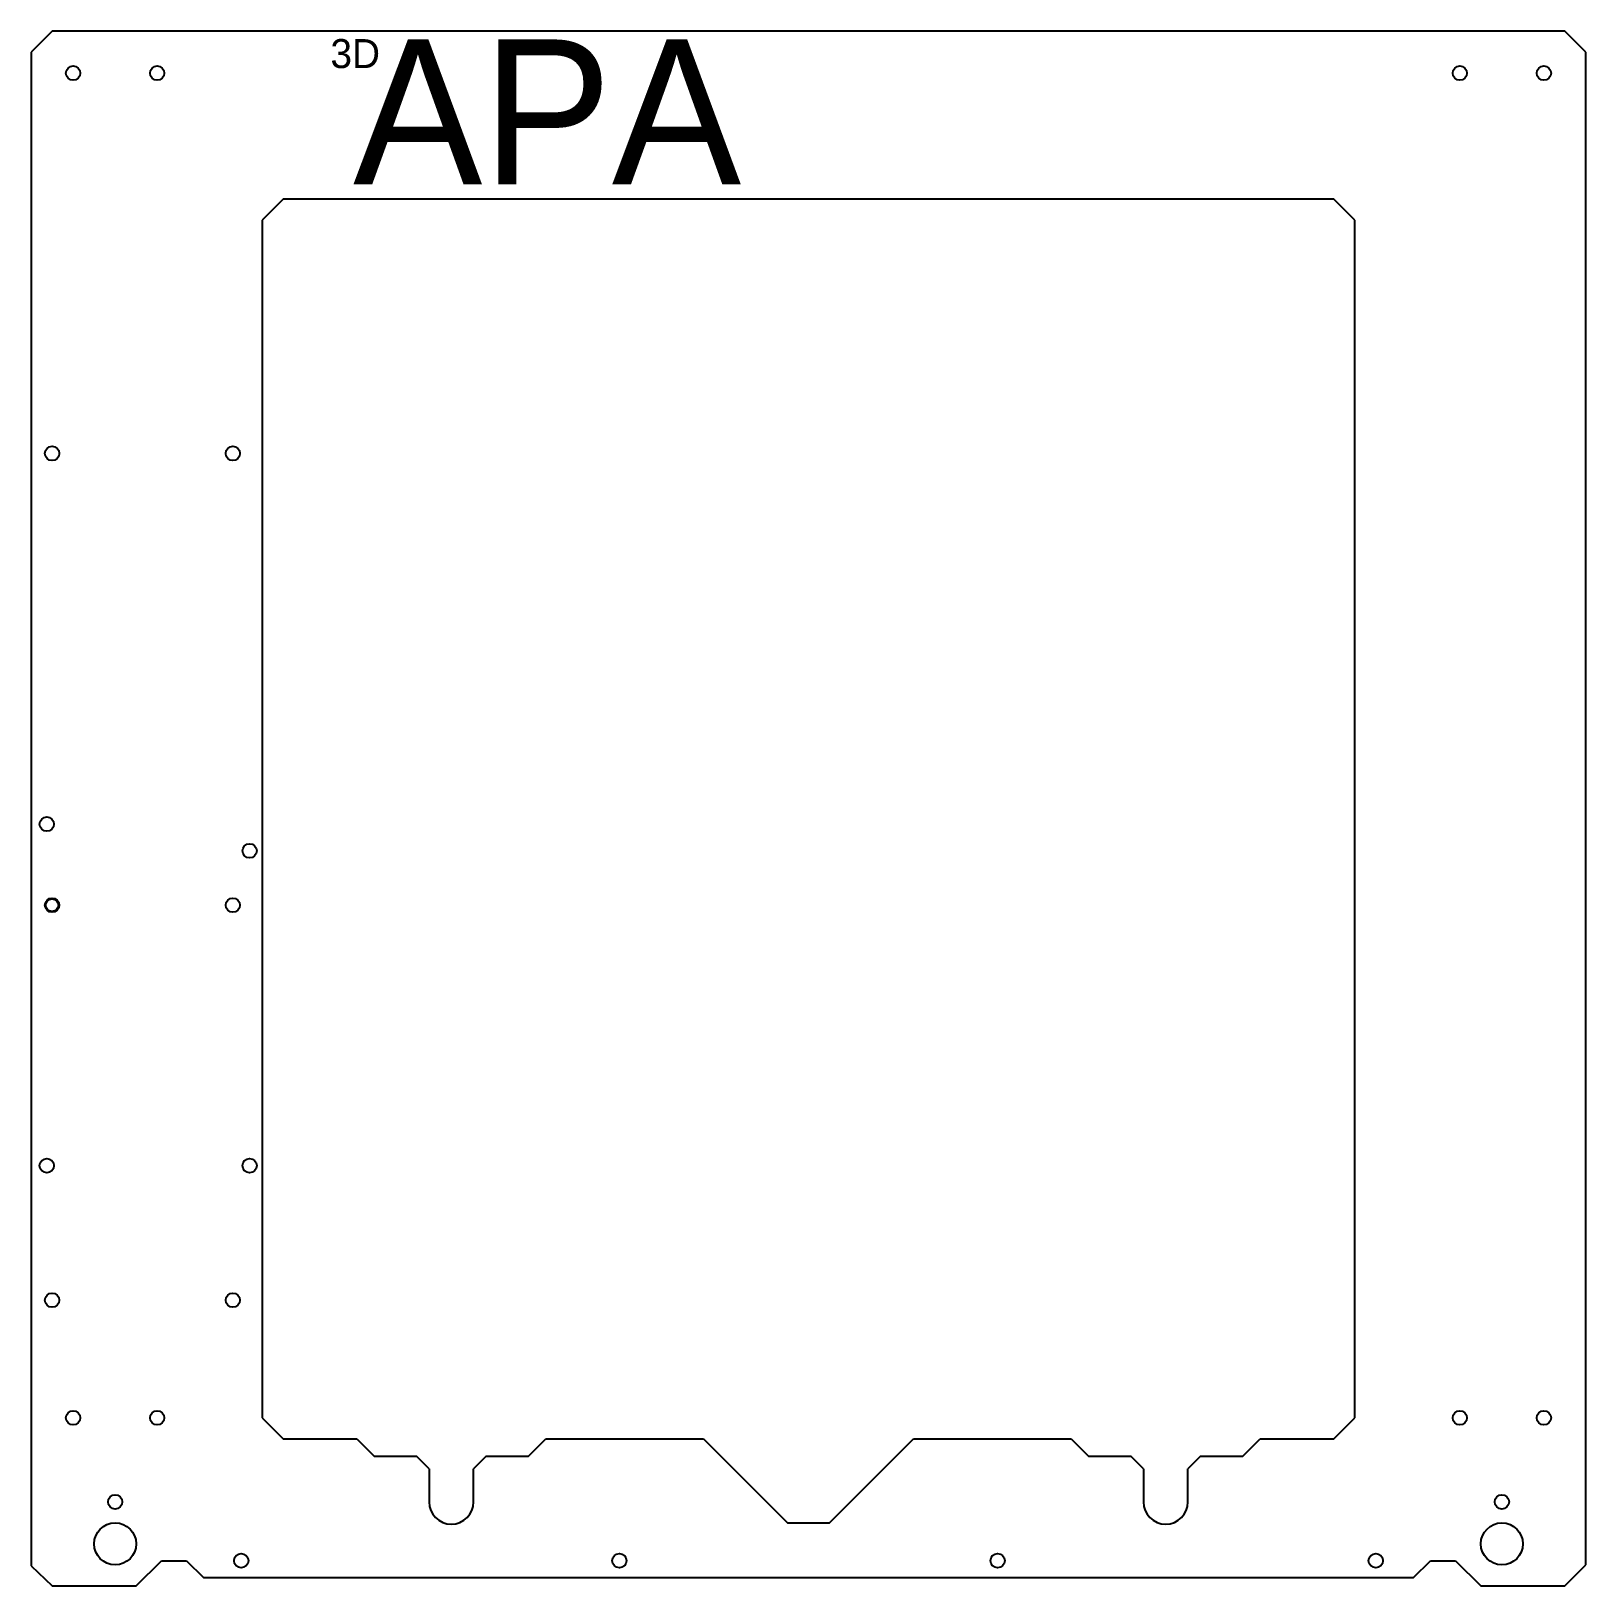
# Model space of a CAD drawing. Header units: millimetres. Extents: x -124 to 246, y 13 to 383.
import ezdxf

# ---------------------------------------------------------------- set-up
doc = ezdxf.new("R2010")
doc.units = ezdxf.units.MM
doc.layers.get('0').update_dxf_attribs({"linetype": 'CONTINUOUS'})
doc.layers.add('INTERIOR_LOOPS', color=7, linetype='CONTINUOUS')
doc.layers.add('OUTER_LOOP', color=7, linetype='CONTINUOUS')
doc.styles.get("Standard").update_dxf_attribs({"font": 'gemina23d.ttf'})

msp = doc.modelspace()

# ---------------------------------------------------------------- linework, layer by layer
at = {"layer": 'INTERIOR_LOOPS', "color": 3, "linetype": 'Continuous'}
for p, q in [((-63.89, 343.38), (-68.9, 338.38)), ((186.3, 343.38), (-63.89, 343.38)), ((191.3, 338.38), (186.3, 343.38)), ((-68.9, 338.38), (-68.9, 53.16)), ((191.3, 53.16), (191.3, 338.38)), ((-68.9, 53.16), (-63.89, 48.16)), ((186.3, 48.16), (191.3, 53.16)), ((-63.89, 48.16), (-46.36, 48.16)), ((-46.36, 48.16), (-42.24, 44.03)), ((-5.49, 44.03), (-1.36, 48.16)), ((-1.36, 48.16), (36.18, 48.16)), ((36.18, 48.16), (56.2, 28.14)), ((66.2, 28.14), (86.22, 48.16)), ((86.22, 48.16), (123.77, 48.16)), ((123.77, 48.16), (127.89, 44.03)), ((164.64, 44.03), (168.77, 48.16)), ((168.77, 48.16), (186.3, 48.16)), ((-42.24, 44.03), (-32.17, 44.03)), ((-29.17, 41.03), (-32.17, 44.03)), ((-29.17, 41.03), (-29.17, 33.14)), ((-15.56, 44.03), (-18.56, 41.03)), ((-18.56, 33.14), (-18.56, 41.03)), ((-15.56, 44.03), (-5.49, 44.03)), ((127.89, 44.03), (137.96, 44.03)), ((140.96, 41.03), (137.96, 44.03)), ((140.96, 41.03), (140.96, 33.14)), ((154.57, 44.03), (151.57, 41.03)), ((151.57, 33.14), (151.57, 41.03)), ((154.57, 44.03), (164.64, 44.03)), ((56.2, 28.14), (66.2, 28.14))]:
    msp.add_line(p, q, dxfattribs=at)
for centre, radius in [((-113.93, 373.4), 1.7), ((-93.92, 373.4), 1.7), ((216.32, 373.4), 1.7), ((236.33, 373.4), 1.7), ((-118.94, 282.83), 1.7), ((-75.9, 282.83), 1.7), ((-120.2, 194.55), 1.7), ((-71.9, 188.19), 1.7), ((-118.94, 175.25), 1.7), ((-75.9, 175.25), 1.7), ((-120.2, 113.21), 1.7), ((-71.9, 113.21), 1.7), ((-118.94, 81.18), 1.7), ((-75.9, 81.18), 1.7), ((-113.93, 53.16), 1.7), ((-93.92, 53.16), 1.7), ((216.32, 53.16), 1.7), ((236.33, 53.16), 1.7), ((-103.92, 33.14), 1.7), ((226.33, 33.14), 1.7), ((-103.92, 23.14), 5), ((226.33, 23.14), 5), ((-73.9, 19.13), 1.7), ((16.17, 19.13), 1.7), ((106.23, 19.13), 1.7), ((196.3, 19.13), 1.7)]:
    msp.add_circle(centre, radius, dxfattribs=at)
for centre in [(-23.86, 33.14), (146.27, 33.14)]:
    msp.add_arc(centre, 5.3, 180, 0, dxfattribs=at)
at = {"layer": 'OUTER_LOOP', "color": 3, "linetype": 'Continuous'}
for p, q in [((-118.94, 383.41), (-123.94, 378.41)), ((241.34, 383.41), (-118.94, 383.41)), ((246.34, 378.41), (241.34, 383.41)), ((-123.94, 378.41), (-123.94, 17.94)), ((246.34, 18.13), (246.34, 378.41)), ((-98.92, 13.13), (-92.92, 19.13)), ((-92.92, 19.13), (-86.91, 19.13)), ((-86.91, 19.13), (-82.91, 15.13)), ((205.31, 15.13), (209.31, 19.13)), ((209.31, 19.13), (215.32, 19.13)), ((215.32, 19.13), (221.32, 13.13)), ((-123.94, 17.94), (-118.94, 13.13)), ((-82.91, 15.13), (205.31, 15.13)), ((241.34, 13.13), (246.34, 18.13)), ((-118.94, 13.13), (-98.92, 13.13)), ((221.32, 13.13), (241.34, 13.13))]:
    msp.add_line(p, q, dxfattribs=at)
msp.add_circle((-118.94, 175.25), 1.5, dxfattribs=at)

# ---------------------------------------------------------------- texts
for s, height, p in [('3D', 6.91, (-52.65, 374.6)), ('APA', 34.548, (-47.27, 346.88))]:
    msp.add_text(s, height=height).set_placement(p)

doc.saveas('drawing.dxf')
